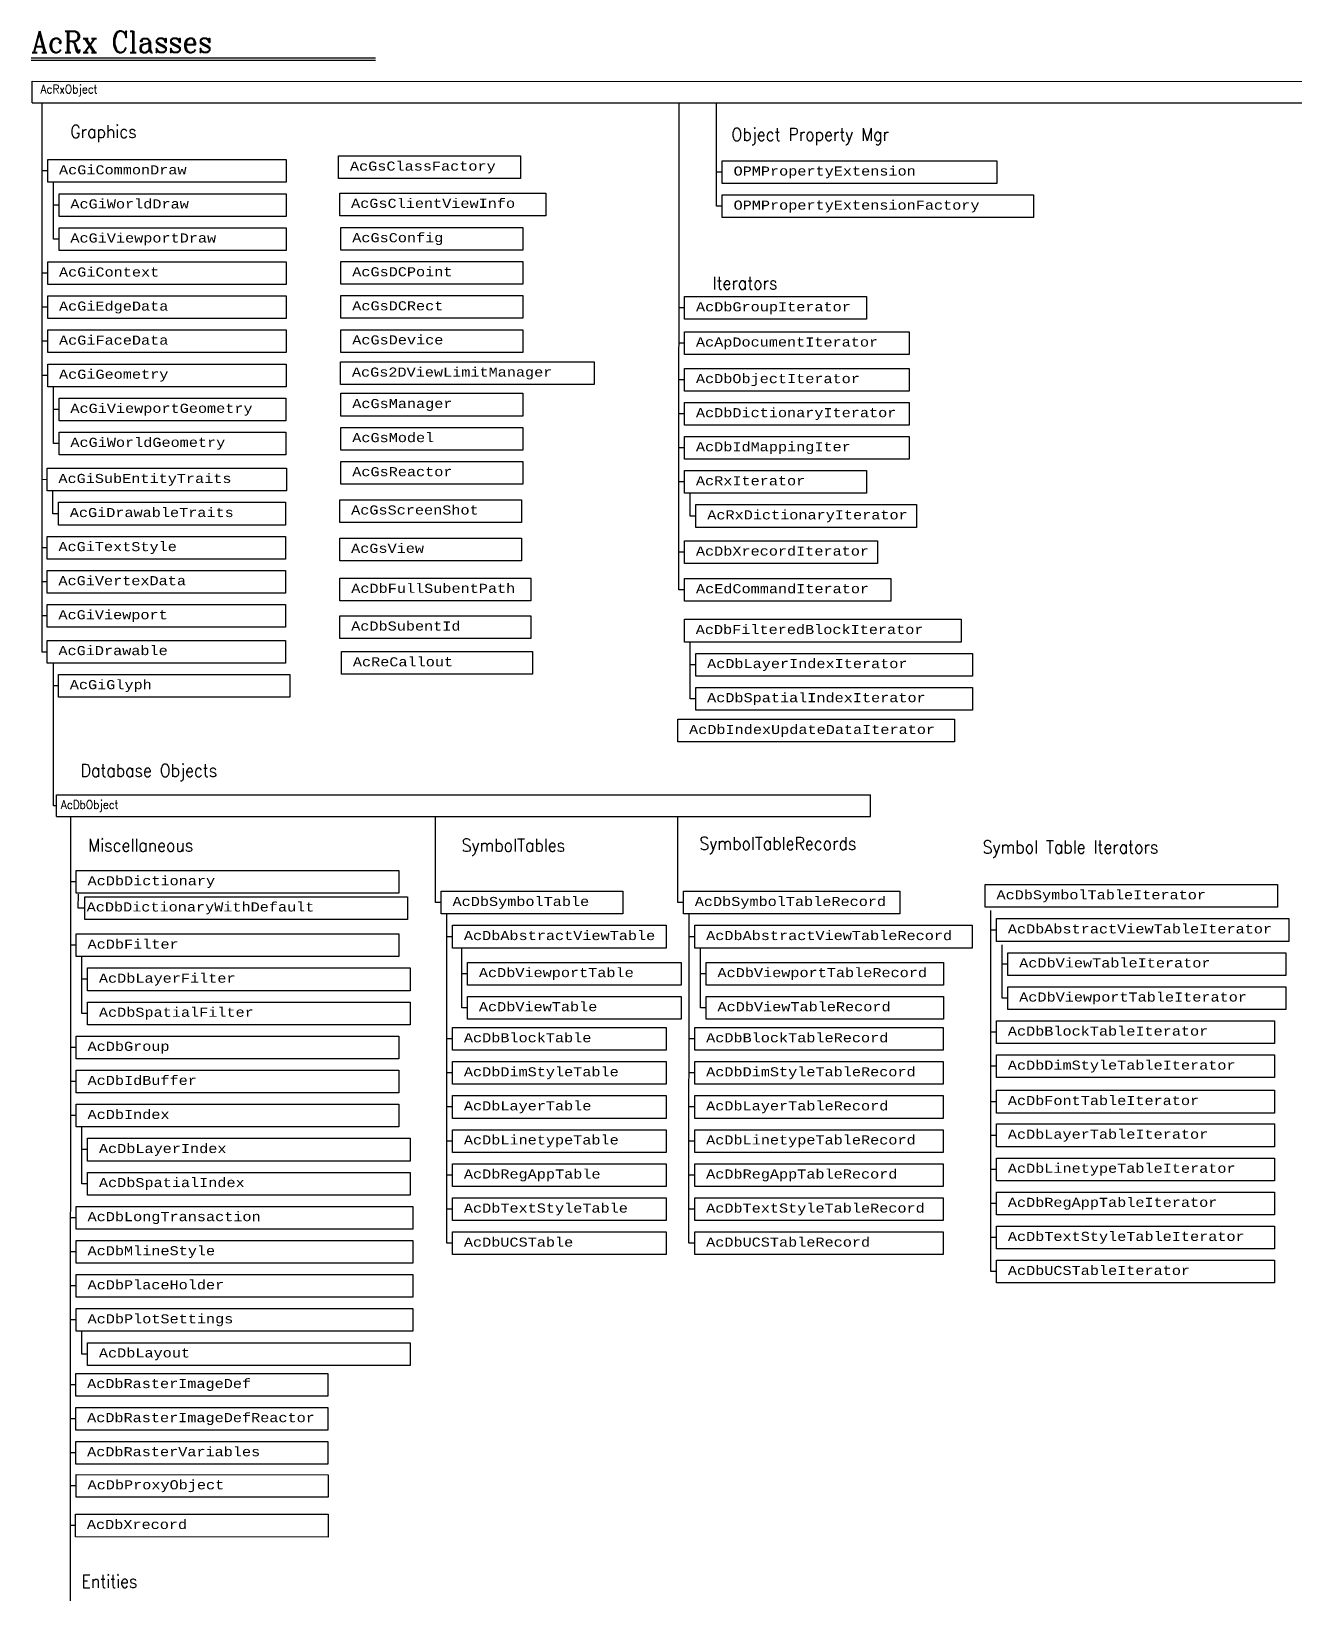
# Model space of a CAD drawing. Extents: x -49 to 153, y -248 to 71.
# Drawn here: x -48.6 to 7, y 2.5 to 71.3 of the extents above; entities that cross this region are included whole.
import ezdxf

# ---------------------------------------------------------------- set-up
doc = ezdxf.new("R2010")
doc.units = 0
doc.header["$MEASUREMENT"] = 0
doc.layers.get('0').update_dxf_attribs({"linetype": 'CONTINUOUS'})
doc.layers.add('JUNK', color=7, linetype='CONTINUOUS')
doc.styles.add('MINE', font='')
doc.styles.add('ROMANC', font='romanc.shx', dxfattribs={"width": 0.9})
doc.styles.add('ROMANS', font='romans', dxfattribs={"width": 0.9})
doc.styles.get("Standard").update_dxf_attribs({"font": 'TIMES.TTF'})
doc.styles.get('MINE').set_extended_font_data('Swis721 LtEx BT')

msp = doc.modelspace()

# ---------------------------------------------------------------- linework, layer by layer
for p, q in [((-48.618, 70.086), (-33.473, 70.086)), ((-48.618, 69.992), (-33.473, 69.992)), ((-48.577, 68.116), (-48.577, 69.058)), ((-48.577, 69.058), (64.284, 69.052)), ((-48.577, 68.116), (-48.295, 68.116)), ((-48.295, 68.116), (64.284, 68.111)), ((-48.146, 68.116), (-48.151, 43.94)), ((-18.467, 63.555), (-18.462, 68.116)), ((-9.381, 68.116), (-9.381, 68.116)), ((-9.381, 68.116), (-9.381, 68.116)), ((-20.114, 46.67), (-20.11, 68.095)), ((-47.896, 65.11), (-48.146, 65.11)), ((-18.212, 65.057), (-18.462, 65.057)), ((-47.646, 62.11), (-47.646, 64.61)), ((-47.396, 63.61), (-47.646, 63.61)), ((-18.212, 63.557), (-18.462, 63.557)), ((-47.396, 62.11), (-47.646, 62.11)), ((-47.896, 60.61), (-48.146, 60.61)), ((-47.896, 59.11), (-48.146, 59.11)), ((-19.865, 59.079), (-20.115, 59.079)), ((-47.896, 57.61), (-48.146, 57.61)), ((-19.868, 57.528), (-20.118, 57.528)), ((-47.896, 56.11), (-48.146, 56.11)), ((-19.868, 55.917), (-20.118, 55.917)), ((-47.646, 53.11), (-47.646, 55.61)), ((-47.396, 54.61), (-47.646, 54.61)), ((-19.868, 54.417), (-20.118, 54.417)), ((-47.396, 53.11), (-47.646, 53.11)), ((-19.868, 52.917), (-20.118, 52.917)), ((-47.922, 51.52), (-48.148, 51.516)), ((-47.672, 50.02), (-47.672, 51.02)), ((-19.868, 51.417), (-20.118, 51.417)), ((-19.618, 49.917), (-19.618, 50.917)), ((-47.422, 50.02), (-47.672, 50.02)), ((-19.368, 49.917), (-19.618, 49.917)), ((-47.922, 48.52), (-48.15, 48.517)), ((-19.868, 48.324), (-20.118, 48.324)), ((-47.922, 47.02), (-48.15, 47.02)), ((-19.865, 46.667), (-20.115, 46.667)), ((-47.922, 45.52), (-48.15, 45.518)), ((-19.627, 41.868), (-19.627, 44.373)), ((-48.15, 43.937), (-47.922, 43.937)), ((-47.646, 37.162), (-47.646, 43.441)), ((-19.377, 43.368), (-19.627, 43.368)), ((-47.422, 42.441), (-47.672, 42.441)), ((-19.377, 41.868), (-19.627, 41.868)), ((-47.505, 37.162), (-47.646, 37.162)), ((-47.505, 37.633), (-11.682, 37.633)), ((-47.505, 36.692), (-47.505, 37.633)), ((-11.682, 36.692), (-11.682, 37.633)), ((-47.505, 36.692), (-11.682, 36.692)), ((-46.89, 1.905), (-46.878, 36.659)), ((-31.045, 36.692), (-30.763, 36.692)), ((-30.829, 32.894), (-30.829, 36.692)), ((-20.169, 32.894), (-20.169, 36.692)), ((-46.64, 33.806), (-46.884, 33.806)), ((-46.547, 32.654), (-46.539, 33.269)), ((-46.262, 32.654), (-46.547, 32.654)), ((-30.579, 32.894), (-30.829, 32.894)), ((-30.329, 17.894), (-30.329, 32.394)), ((-19.919, 32.894), (-20.169, 32.894)), ((-19.682, 17.894), (-19.669, 32.394)), ((-6.392, 16.646), (-6.392, 32.547)), ((-6.142, 31.687), (-6.392, 31.687)), ((-46.64, 31.016), (-46.89, 31.016)), ((-30.079, 31.394), (-30.329, 31.394)), ((-19.419, 31.394), (-19.669, 31.394)), ((-5.892, 28.687), (-5.892, 31.036)), ((-46.39, 28.016), (-46.39, 30.516)), ((-29.669, 28.261), (-29.668, 30.897)), ((-19.169, 28.261), (-19.169, 30.894)), ((-29.419, 29.761), (-29.669, 29.761)), ((-18.919, 29.761), (-19.169, 29.761)), ((-5.642, 30.187), (-5.892, 30.187)), ((-46.14, 29.516), (-46.39, 29.516)), ((-29.419, 28.261), (-29.669, 28.261)), ((-18.919, 28.261), (-19.169, 28.261)), ((-5.642, 28.687), (-5.892, 28.687)), ((-46.14, 28.016), (-46.39, 28.016)), ((-30.079, 26.894), (-30.329, 26.894)), ((-19.419, 26.894), (-19.669, 26.894)), ((-6.142, 27.187), (-6.392, 27.187)), ((-46.64, 26.516), (-46.89, 26.516)), ((-6.142, 25.687), (-6.392, 25.687)), ((-46.64, 25.016), (-46.89, 25.016)), ((-30.079, 25.394), (-30.329, 25.394)), ((-19.419, 25.394), (-19.669, 25.394)), ((-6.142, 24.128), (-6.392, 24.128)), ((-46.64, 23.516), (-46.89, 23.516)), ((-30.079, 23.894), (-30.329, 23.894)), ((-19.419, 23.894), (-19.669, 23.894)), ((-46.39, 20.516), (-46.39, 23.016)), ((-46.14, 22.016), (-46.39, 22.016)), ((-30.079, 22.394), (-30.329, 22.394)), ((-19.419, 22.394), (-19.669, 22.394)), ((-6.142, 22.646), (-6.392, 22.646)), ((-30.079, 20.894), (-30.329, 20.894)), ((-19.419, 20.894), (-19.669, 20.894)), ((-6.142, 21.146), (-6.392, 21.146)), ((-46.14, 20.516), (-46.39, 20.516)), ((-30.079, 19.394), (-30.329, 19.394)), ((-19.419, 19.394), (-19.669, 19.394)), ((-6.142, 19.646), (-6.392, 19.646)), ((-46.64, 19.016), (-46.89, 19.016)), ((-30.079, 17.894), (-30.329, 17.894)), ((-19.419, 17.894), (-19.669, 17.894)), ((-6.142, 18.146), (-6.392, 18.146)), ((-46.64, 17.516), (-46.89, 17.516)), ((-6.142, 16.646), (-6.392, 16.646)), ((-46.64, 16.016), (-46.89, 16.016)), ((-46.64, 14.516), (-46.89, 14.516)), ((-46.39, 13.016), (-46.39, 14.016)), ((-46.14, 13.016), (-46.39, 13.016)), ((-46.66, 11.666), (-46.89, 11.666)), ((-46.66, 10.166), (-46.89, 10.166)), ((-46.66, 8.666), (-46.89, 8.666)), ((-46.64, 7.209), (-46.89, 7.209)), ((-46.67, 5.463), (-46.89, 5.463))]:
    msp.add_line(p, q)
for points in [[(-47.896, 65.61), (-37.406, 65.61), (-37.406, 64.61), (-47.896, 64.61)], [(-47.396, 64.11), (-37.407, 64.11), (-37.407, 63.11), (-47.396, 63.11)], [(-47.396, 62.61), (-37.407, 62.61), (-37.407, 61.61), (-47.396, 61.61)], [(-47.896, 61.11), (-37.406, 61.11), (-37.406, 60.11), (-47.896, 60.11)], [(-47.896, 59.61), (-37.406, 59.61), (-37.406, 58.61), (-47.896, 58.61)], [(-19.865, 59.579), (-11.865, 59.579), (-11.865, 58.579), (-19.865, 58.579)], [(-47.896, 58.11), (-37.406, 58.11), (-37.406, 57.11), (-47.896, 57.11)], [(-47.896, 56.61), (-37.406, 56.61), (-37.406, 55.61), (-47.896, 55.61)], [(-19.868, 56.417), (-9.978, 56.417), (-9.978, 55.417), (-19.868, 55.417)], [(-47.396, 55.11), (-37.413, 55.11), (-37.413, 54.11), (-47.396, 54.11)], [(-19.868, 54.917), (-9.978, 54.917), (-9.978, 53.917), (-19.868, 53.917)], [(-47.396, 53.61), (-37.413, 53.61), (-37.413, 52.61), (-47.396, 52.61)], [(-19.868, 53.417), (-9.978, 53.417), (-9.978, 52.417), (-19.868, 52.417)], [(-47.922, 52.02), (-37.385, 52.02), (-37.385, 51.02), (-47.922, 51.02)], [(-19.868, 51.917), (-11.868, 51.917), (-11.868, 50.917), (-19.868, 50.917)], [(-47.422, 50.52), (-37.433, 50.52), (-37.433, 49.52), (-47.422, 49.52)], [(-19.368, 50.417), (-9.661, 50.417), (-9.661, 49.417), (-19.368, 49.417)], [(-47.922, 49.02), (-37.432, 49.02), (-37.432, 48.02), (-47.922, 48.02)], [(-19.868, 48.824), (-11.38, 48.824), (-11.38, 47.824), (-19.868, 47.824)], [(-47.922, 47.52), (-37.432, 47.52), (-37.432, 46.52), (-47.922, 46.52)], [(-35.036, 47.184), (-26.638, 47.184), (-26.638, 46.184), (-35.036, 46.184)], [(-47.922, 46.02), (-37.432, 46.02), (-37.432, 45.02), (-47.922, 45.02)], [(-35.039, 45.523), (-26.641, 45.523), (-26.641, 44.523), (-35.039, 44.523)], [(-19.877, 45.368), (-7.702, 45.368), (-7.702, 44.368), (-19.877, 44.368)], [(-47.922, 44.441), (-37.432, 44.441), (-37.432, 43.441), (-47.922, 43.441)], [(-19.377, 43.868), (-7.202, 43.868), (-7.202, 42.868), (-19.377, 42.868)], [(-47.422, 42.941), (-37.233, 42.941), (-37.233, 41.941), (-47.422, 41.941)], [(-19.377, 42.368), (-7.202, 42.368), (-7.202, 41.368), (-19.377, 41.368)], [(-20.17, 40.966), (-7.995, 40.966), (-7.995, 39.966), (-20.17, 39.966)], [(-46.64, 34.306), (-32.442, 34.306), (-32.442, 33.306), (-46.64, 33.306)], [(-46.262, 33.154), (-32.063, 33.154), (-32.063, 32.154), (-46.262, 32.154)], [(-30.579, 33.394), (-22.579, 33.394), (-22.579, 32.394), (-30.579, 32.394)], [(-19.919, 33.394), (-10.395, 33.394), (-10.395, 32.394), (-19.919, 32.394)], [(-6.642, 33.687), (6.229, 33.687), (6.229, 32.687), (-6.642, 32.687)], [(-30.079, 31.894), (-20.676, 31.894), (-20.676, 30.894), (-30.079, 30.894)], [(-19.419, 31.894), (-7.211, 31.894), (-7.211, 30.894), (-19.419, 30.894)], [(-6.142, 32.187), (6.729, 32.187), (6.729, 31.187), (-6.142, 31.187)], [(-46.64, 31.516), (-32.442, 31.516), (-32.442, 30.516), (-46.64, 30.516)], [(-5.642, 30.687), (6.596, 30.687), (6.596, 29.687), (-5.642, 29.687)], [(-46.14, 30.016), (-31.942, 30.016), (-31.942, 29.016), (-46.14, 29.016)], [(-29.419, 30.261), (-20.017, 30.261), (-20.017, 29.261), (-29.419, 29.261)], [(-18.919, 30.261), (-8.481, 30.261), (-8.481, 29.261), (-18.919, 29.261)], [(-5.642, 29.187), (6.596, 29.187), (6.596, 28.187), (-5.642, 28.187)], [(-46.14, 28.516), (-31.942, 28.516), (-31.942, 27.516), (-46.14, 27.516)], [(-29.419, 28.761), (-20.017, 28.761), (-20.017, 27.761), (-29.419, 27.761)], [(-18.919, 28.761), (-8.481, 28.761), (-8.481, 27.761), (-18.919, 27.761)], [(-6.142, 27.687), (6.096, 27.687), (6.096, 26.687), (-6.142, 26.687)], [(-46.64, 27.016), (-32.442, 27.016), (-32.442, 26.016), (-46.64, 26.016)], [(-30.079, 27.394), (-20.676, 27.394), (-20.676, 26.394), (-30.079, 26.394)], [(-19.419, 27.394), (-8.493, 27.394), (-8.493, 26.394), (-19.419, 26.394)], [(-6.142, 26.187), (6.096, 26.187), (6.096, 25.187), (-6.142, 25.187)], [(-46.64, 25.516), (-32.442, 25.516), (-32.442, 24.516), (-46.64, 24.516)], [(-30.079, 25.894), (-20.676, 25.894), (-20.676, 24.894), (-30.079, 24.894)], [(-19.419, 25.894), (-8.493, 25.894), (-8.493, 24.894), (-19.419, 24.894)], [(-30.079, 24.394), (-20.676, 24.394), (-20.676, 23.394), (-30.079, 23.394)], [(-19.419, 24.394), (-8.493, 24.394), (-8.493, 23.394), (-19.419, 23.394)], [(-6.142, 24.628), (6.096, 24.628), (6.096, 23.628), (-6.142, 23.628)], [(-46.64, 24.016), (-32.442, 24.016), (-32.442, 23.016), (-46.64, 23.016)], [(-30.079, 22.894), (-20.676, 22.894), (-20.676, 21.894), (-30.079, 21.894)], [(-19.419, 22.894), (-8.493, 22.894), (-8.493, 21.894), (-19.419, 21.894)], [(-6.142, 23.146), (6.096, 23.146), (6.096, 22.146), (-6.142, 22.146)], [(-46.14, 22.516), (-31.942, 22.516), (-31.942, 21.516), (-46.14, 21.516)], [(-30.079, 21.394), (-20.676, 21.394), (-20.676, 20.394), (-30.079, 20.394)], [(-19.419, 21.394), (-8.493, 21.394), (-8.493, 20.394), (-19.419, 20.394)], [(-6.142, 21.646), (6.096, 21.646), (6.096, 20.646), (-6.142, 20.646)], [(-46.14, 21.016), (-31.942, 21.016), (-31.942, 20.016), (-46.14, 20.016)], [(-6.142, 20.146), (6.096, 20.146), (6.096, 19.146), (-6.142, 19.146)], [(-46.64, 19.516), (-31.832, 19.516), (-31.832, 18.516), (-46.64, 18.516)], [(-30.079, 19.894), (-20.676, 19.894), (-20.676, 18.894), (-30.079, 18.894)], [(-19.419, 19.894), (-8.493, 19.894), (-8.493, 18.894), (-19.419, 18.894)], [(-6.142, 18.646), (6.096, 18.646), (6.096, 17.646), (-6.142, 17.646)], [(-46.64, 18.016), (-31.832, 18.016), (-31.832, 17.016), (-46.64, 17.016)], [(-30.079, 18.394), (-20.676, 18.394), (-20.676, 17.394), (-30.079, 17.394)], [(-19.419, 18.394), (-8.493, 18.394), (-8.493, 17.394), (-19.419, 17.394)], [(-46.64, 16.516), (-31.832, 16.516), (-31.832, 15.516), (-46.64, 15.516)], [(-6.142, 17.146), (6.096, 17.146), (6.096, 16.146), (-6.142, 16.146)], [(-46.64, 15.016), (-31.832, 15.016), (-31.832, 14.016), (-46.64, 14.016)], [(-46.14, 13.516), (-31.942, 13.516), (-31.942, 12.516), (-46.14, 12.516)], [(-46.66, 12.166), (-35.56, 12.166), (-35.56, 11.166), (-46.66, 11.166)], [(-46.66, 10.666), (-35.56, 10.666), (-35.56, 9.666), (-46.66, 9.666)], [(-46.66, 9.166), (-35.56, 9.166), (-35.56, 8.166), (-46.66, 8.166)], [(-46.64, 7.709), (-35.557, 7.69), (-35.557, 6.707), (-46.64, 6.709)], [(-46.67, 5.963), (-35.557, 5.964), (-35.557, 4.955), (-46.67, 4.963)]]:
    msp.add_lwpolyline(points, close=True)
at = {"color": 42}
for points in [[(-35.093, 65.775), (-27.093, 65.775), (-27.093, 64.775), (-35.093, 64.775)], [(-18.212, 65.557), (-6.134, 65.557), (-6.134, 64.557), (-18.212, 64.557)], [(-35.043, 64.136), (-25.968, 64.136), (-25.968, 63.136), (-35.043, 63.136)], [(-18.212, 64.057), (-4.513, 64.054), (-4.513, 63.06), (-18.212, 63.057)], [(-34.992, 62.622), (-26.992, 62.622), (-26.992, 61.622), (-34.992, 61.622)], [(-34.992, 61.122), (-26.992, 61.122), (-26.992, 60.122), (-34.992, 60.122)], [(-34.992, 59.622), (-26.992, 59.622), (-26.992, 58.622), (-34.992, 58.622)], [(-34.992, 58.122), (-26.992, 58.122), (-26.992, 57.122), (-34.992, 57.122)], [(-19.868, 58.028), (-9.978, 58.028), (-9.978, 57.028), (-19.868, 57.028)], [(-35.006, 56.705), (-23.843, 56.705), (-23.843, 55.705), (-35.006, 55.705)], [(-34.992, 55.319), (-26.992, 55.319), (-26.992, 54.319), (-34.992, 54.319)], [(-34.992, 53.819), (-26.992, 53.819), (-26.992, 52.819), (-34.992, 52.819)], [(-34.992, 52.319), (-26.992, 52.319), (-26.992, 51.319), (-34.992, 51.319)], [(-35.041, 50.633), (-27.041, 50.633), (-27.041, 49.633), (-35.041, 49.633)], [(-35.043, 48.944), (-27.043, 48.944), (-27.043, 47.944), (-35.043, 47.944)], [(-19.865, 47.167), (-10.79, 47.167), (-10.79, 46.167), (-19.865, 46.167)], [(-34.965, 43.947), (-26.567, 43.947), (-26.567, 42.947), (-34.965, 42.947)]]:
    msp.add_lwpolyline(points, close=True, dxfattribs=at)

# ---------------------------------------------------------------- texts
at = {"width": 0.9}
for s, height, style, p in [('AcRxObject', 0.3765, 'ROMANS', (-48.21, 68.526)), ('Database Objects', 0.56469, 'ROMANC', (-46.447, 38.431)), ('AcDbObject', 0.3765, 'ROMANS', (-47.316, 37.021)), ('Entities', 0.5647, 'ROMANC', (-46.408, 2.727))]:
    msp.add_text(s, height=height, dxfattribs=dict(at, style=style)).set_placement(p)
at = {"color": 1, "style": 'ROMANC', "width": 0.9}
for s, height, p in [('Graphics', 0.5647, (-46.901, 66.563)), ('Object Property Mgr', 0.56469, (-17.804, 66.435)), ('Iterators', 0.5647, (-18.635, 59.891)), ('SymbolTableRecords', 0.56469, (-19.214, 35.216)), ('Miscellaneous', 0.56469, (-46.107, 35.139)), ('SymbolTables', 0.56469, (-29.68, 35.139)), ('Symbol Table Iterators', 0.56469, (-6.752, 35.061))]:
    msp.add_text(s, height=height, dxfattribs=at).set_placement(p)
at = {"char_height": 0.4, "attachment_point": 1, "style": 'MINE'}
for s, insert in [('\\fCourier New|b0|i0|c0|p49;AcGiCommonDraw', (-47.396, 65.36)), ('\\fCourier New|b0|i0|c0|p49;AcGiWorldDraw', (-46.896, 63.86))]:
    msp.add_mtext(s, dxfattribs=dict(at, insert=insert))
at = {"color": 42, "char_height": 0.4, "attachment_point": 1}
for s, insert in [('\\fCourier New|b0|i0|c0|p49;AcGsClassFactory', (-34.593, 65.525)), ('{\\fCourier New|b0|i0|c0|p49;OPMPropertyExtension}', (-17.712, 65.307)), ('\\fCourier New|b0|i0|c0|p49;AcGsClientViewInfo', (-34.543, 63.886)), ('{\\fCourier New|b0|i0|c0|p49;OPMPropertyExtensionFactory}', (-17.712, 63.807)), ('\\fCourier New|b0|i0|c0|p49;AcGsConfig', (-34.492, 62.372)), ('\\fCourier New|b0|i0|c0|p49;AcGsDCPoint', (-34.492, 60.872)), ('\\fCourier New|b0|i0|c0|p49;AcGsDCRect', (-34.492, 59.372)), ('\\fCourier New|b0|i0|c0|p49;AcGsDevice', (-34.492, 57.872)), ('\\fCourier New|b0|i0|c0|p49;AcApDocumentIterator', (-19.368, 57.778)), ('\\fCourier New|b0|i0|c0|p49;AcGs2DViewLimitManager', (-34.506, 56.455)), ('\\fCourier New|b0|i0|c0|p49;AcGsManager', (-34.492, 55.069)), ('\\fCourier New|b0|i0|c0|p49;AcGsModel', (-34.492, 53.569)), ('\\fCourier New|b0|i0|c0|p49;AcGsReactor', (-34.492, 52.069)), ('{\\fCourier New|b0|i0|c0|p49;AcGsScreenShot}', (-34.541, 50.383)), ('\\fCourier New|b0|i0|c0|p49;AcGsView', (-34.543, 48.694)), ('\\fCourier New|b0|i0|c0|p49;AcEdCommandIterator', (-19.365, 46.917)), ('\\fCourier New|b0|i0|c0|p49;AcReCallout', (-34.465, 43.697))]:
    msp.add_mtext(s, dxfattribs=dict(at, insert=insert))
at = {"char_height": 0.4, "attachment_point": 1}
for s, insert in [('{\\fCourier New|b0|i0|c0|p49;AcGiViewportDraw}', (-46.896, 62.36)), ('\\fCourier New|b0|i0|c0|p49;AcGiContext', (-47.396, 60.86)), ('\\fCourier New|b0|i0|c0|p49;AcGiEdgeData', (-47.396, 59.36)), ('\\fCourier New|b0|i0|c0|p49;AcDbGroupIterator', (-19.365, 59.329)), ('\\fCourier New|b0|i0|c0|p49;AcGiFaceData', (-47.396, 57.86)), ('\\fCourier New|b0|i0|c0|p49;AcGiGeometry', (-47.396, 56.36)), ('\\fCourier New|b0|i0|c0|p49;AcDbObjectIterator', (-19.368, 56.167)), ('\\fCourier New|b0|i0|c0|p49;AcGiViewportGeometry', (-46.896, 54.86)), ('\\fCourier New|b0|i0|c0|p49;AcDbDictionaryIterator', (-19.368, 54.667)), ('\\fCourier New|b0|i0|c0|p49;AcGiWorldGeometry', (-46.896, 53.36)), ('\\fCourier New|b0|i0|c0|p49;AcDbIdMappingIter', (-19.368, 53.167)), ('\\fCourier New|b0|i0|c0|p49;AcGiSubEntityTraits', (-47.422, 51.77)), ('\\fCourier New|b0|i0|c0|p49;AcRxIterator', (-19.368, 51.667)), ('\\fCourier New|b0|i0|c0|p49;AcGiDrawableTraits', (-46.922, 50.27)), ('\\fCourier New|b0|i0|c0|p49;AcRxDictionaryIterator', (-18.868, 50.167)), ('\\fCourier New|b0|i0|c0|p49;AcGiTextStyle', (-47.422, 48.77)), ('\\fCourier New|b0|i0|c0|p49;AcDbXrecordIterator', (-19.368, 48.574)), ('\\fCourier New|b0|i0|c0|p49;AcGiVertexData', (-47.422, 47.27)), ('\\fCourier New|b0|i0|c0|p49;AcDbFullSubentPath', (-34.536, 46.934)), ('\\fCourier New|b0|i0|c0|p49;AcGiViewport', (-47.422, 45.77)), ('\\fCourier New|b0|i0|c0|p49;', (-43.373, 45.416)), ('\\fCourier New|b0|i0|c0|p49;AcDbSubentId', (-34.539, 45.273)), ('\\fCourier New|b0|i0|c0|p49;AcDbFilteredBlockIterator', (-19.377, 45.118)), ('\\fCourier New|b0|i0|c0|p49;AcGiDrawable', (-47.422, 44.191)), ('\\fCourier New|b0|i0|c0|p49;AcDbLayerIndexIterator', (-18.877, 43.618)), ('\\fCourier New|b0|i0|c0|p49;AcGiGlyph', (-46.922, 42.691)), ('\\fCourier New|b0|i0|c0|p49;AcDbSpatialIndexIterator', (-18.877, 42.118)), ('\\fCourier New|b0|i0|c0|p49;AcDbIndexUpdateDataIterator', (-19.67, 40.716)), ('\\fCourier New|b0|i0|c0|p49;AcDbDictionary', (-46.14, 34.056)), ('\\fCourier New|b0|i0|c0|p49;AcDbSymbolTable', (-30.079, 33.144)), ('\\fCourier New|b0|i0|c0|p49;AcDbSymbolTableRecord', (-19.419, 33.144)), ('\\fCourier New|b0|i0|c0|p49;AcDbSymbolTableIterator', (-6.142, 33.437)), ('\\fCourier New|b0|i0|c0|p49;AcDbDictionaryWithDefault', (-46.18, 32.904)), ('\\fCourier New|b0|i0|c0|p49;AcDbAbstractViewTable', (-29.579, 31.644)), ('\\fCourier New|b0|i0|c0|p49;AcDbAbstractViewTableRecord', (-18.919, 31.644)), ('\\fCourier New|b0|i0|c0|p49;AcDbAbstractViewTableIterator', (-5.642, 31.937)), ('\\fCourier New|b0|i0|c0|p49;AcDbFilter', (-46.14, 31.266)), ('\\fCourier New|b0|i0|c0|p49;AcDbViewTableIterator', (-5.142, 30.437)), ('\\fCourier New|b0|i0|c0|p49;AcDbLayerFilter', (-45.64, 29.766)), ('\\fCourier New|b0|i0|c0|p49;AcDbViewportTable', (-28.919, 30.011)), ('\\fCourier New|b0|i0|c0|p49;AcDbViewportTableRecord', (-18.419, 30.011)), ('\\fCourier New|b0|i0|c0|p49;AcDbViewportTableIterator', (-5.142, 28.937)), ('\\fCourier New|b0|i0|c0|p49;AcDbSpatialFilter', (-45.64, 28.266)), ('\\fCourier New|b0|i0|c0|p49;AcDbViewTable', (-28.919, 28.511)), ('\\fCourier New|b0|i0|c0|p49;AcDbViewTableRecord', (-18.419, 28.511)), ('\\fCourier New|b0|i0|c0|p49;', (-43.373, 27.416)), ('\\fCourier New|b0|i0|c0|p49;AcDbBlockTable', (-29.579, 27.144)), ('\\fCourier New|b0|i0|c0|p49;AcDbBlockTableRecord', (-18.919, 27.144)), ('\\fCourier New|b0|i0|c0|p49;AcDbBlockTableIterator', (-5.642, 27.437)), ('\\fCourier New|b0|i0|c0|p49;AcDbGroup', (-46.14, 26.766)), ('\\fCourier New|b0|i0|c0|p49;AcDbDimStyleTable', (-29.579, 25.644)), ('\\fCourier New|b0|i0|c0|p49;AcDbDimStyleTableRecord', (-18.919, 25.644)), ('\\fCourier New|b0|i0|c0|p49;AcDbDimStyleTableIterator', (-5.642, 25.937)), ('\\fCourier New|b0|i0|c0|p49;AcDbIdBuffer', (-46.14, 25.266)), ('\\fCourier New|b0|i0|c0|p49;AcDbLayerTable', (-29.579, 24.144)), ('\\fCourier New|b0|i0|c0|p49;AcDbLayerTableRecord', (-18.919, 24.144)), ('\\fCourier New|b0|i0|c0|p49;AcDbFontTableIterator}', (-5.642, 24.378)), ('\\fCourier New|b0|i0|c0|p49;AcDbIndex', (-46.14, 23.766)), ('\\fCourier New|b0|i0|c0|p49;', (-43.373, 22.916)), ('\\fCourier New|b0|i0|c0|p49;AcDbLayerTableIterator', (-5.642, 22.896)), ('\\fCourier New|b0|i0|c0|p49;AcDbLayerIndex', (-45.64, 22.266)), ('\\fCourier New|b0|i0|c0|p49;AcDbLinetypeTable', (-29.579, 22.644)), ('\\fCourier New|b0|i0|c0|p49;AcDbLinetypeTableRecord', (-18.919, 22.644)), ('\\fCourier New|b0|i0|c0|p49;AcDbLinetypeTableIterator', (-5.642, 21.396)), ('\\fCourier New|b0|i0|c0|p49;AcDbSpatialIndex', (-45.64, 20.766)), ('\\fCourier New|b0|i0|c0|p49;AcDbRegAppTable', (-29.579, 21.144)), ('\\fCourier New|b0|i0|c0|p49;AcDbRegAppTableRecord', (-18.919, 21.144)), ('\\fCourier New|b0|i0|c0|p49;AcDbLongTransaction', (-46.14, 19.266)), ('\\fCourier New|b0|i0|c0|p49;AcDbTextStyleTable', (-29.579, 19.644)), ('\\fCourier New|b0|i0|c0|p49;AcDbTextStyleTableRecord', (-18.919, 19.644)), ('\\fCourier New|b0|i0|c0|p49;AcDbRegAppTableIterator', (-5.642, 19.896)), ('\\fCourier New|b0|i0|c0|p49;AcDbUCSTable', (-29.579, 18.144)), ('\\fCourier New|b0|i0|c0|p49;AcDbUCSTableRecord', (-18.919, 18.144)), ('\\fCourier New|b0|i0|c0|p49;AcDbTextStyleTableIterator', (-5.642, 18.396)), ('\\fCourier New|b0|i0|c0|p49;AcDbMlineStyle', (-46.14, 17.766)), ('\\fCourier New|b0|i0|c0|p49;AcDbUCSTableIterator', (-5.642, 16.896)), ('\\fCourier New|b0|i0|c0|p49;AcDbPlaceHolder', (-46.14, 16.266)), ('\\fCourier New|b0|i0|c0|p49;AcDbPlotSettings', (-46.14, 14.766)), ('\\fCourier New|b0|i0|c0|p49;AcDbLayout', (-45.64, 13.266)), ('\\fCourier New|b0|i0|c0|p49;AcDbRasterImageDef', (-46.16, 11.916)), ('\\fCourier New|b0|i0|c0|p49;AcDbRasterImageDefReactor', (-46.16, 10.416)), ('\\fCourier New|b0|i0|c0|p49;AcDbRasterVariables', (-46.16, 8.916)), ('\\fCourier New|b0|i0|c0|p49;AcDbProxyObject', (-46.14, 7.459)), ('\\fCourier New|b0|i0|c0|p49;', (2.122, 6.808)), ('\\fCourier New|b0|i0|c0|p49;AcDbXrecord', (-46.17, 5.713)), ('\\fCourier New|b0|i0|c0|p49;', (2.122, 3.808))]:
    msp.add_mtext(s, dxfattribs=dict(at, insert=insert))
at = {"layer": 'JUNK', "style": 'ROMANC', "width": 0.9}
msp.add_text('AcRx Classes', height=0.94115, dxfattribs=at).set_placement((-48.618, 70.321))

doc.saveas('drawing.dxf')
